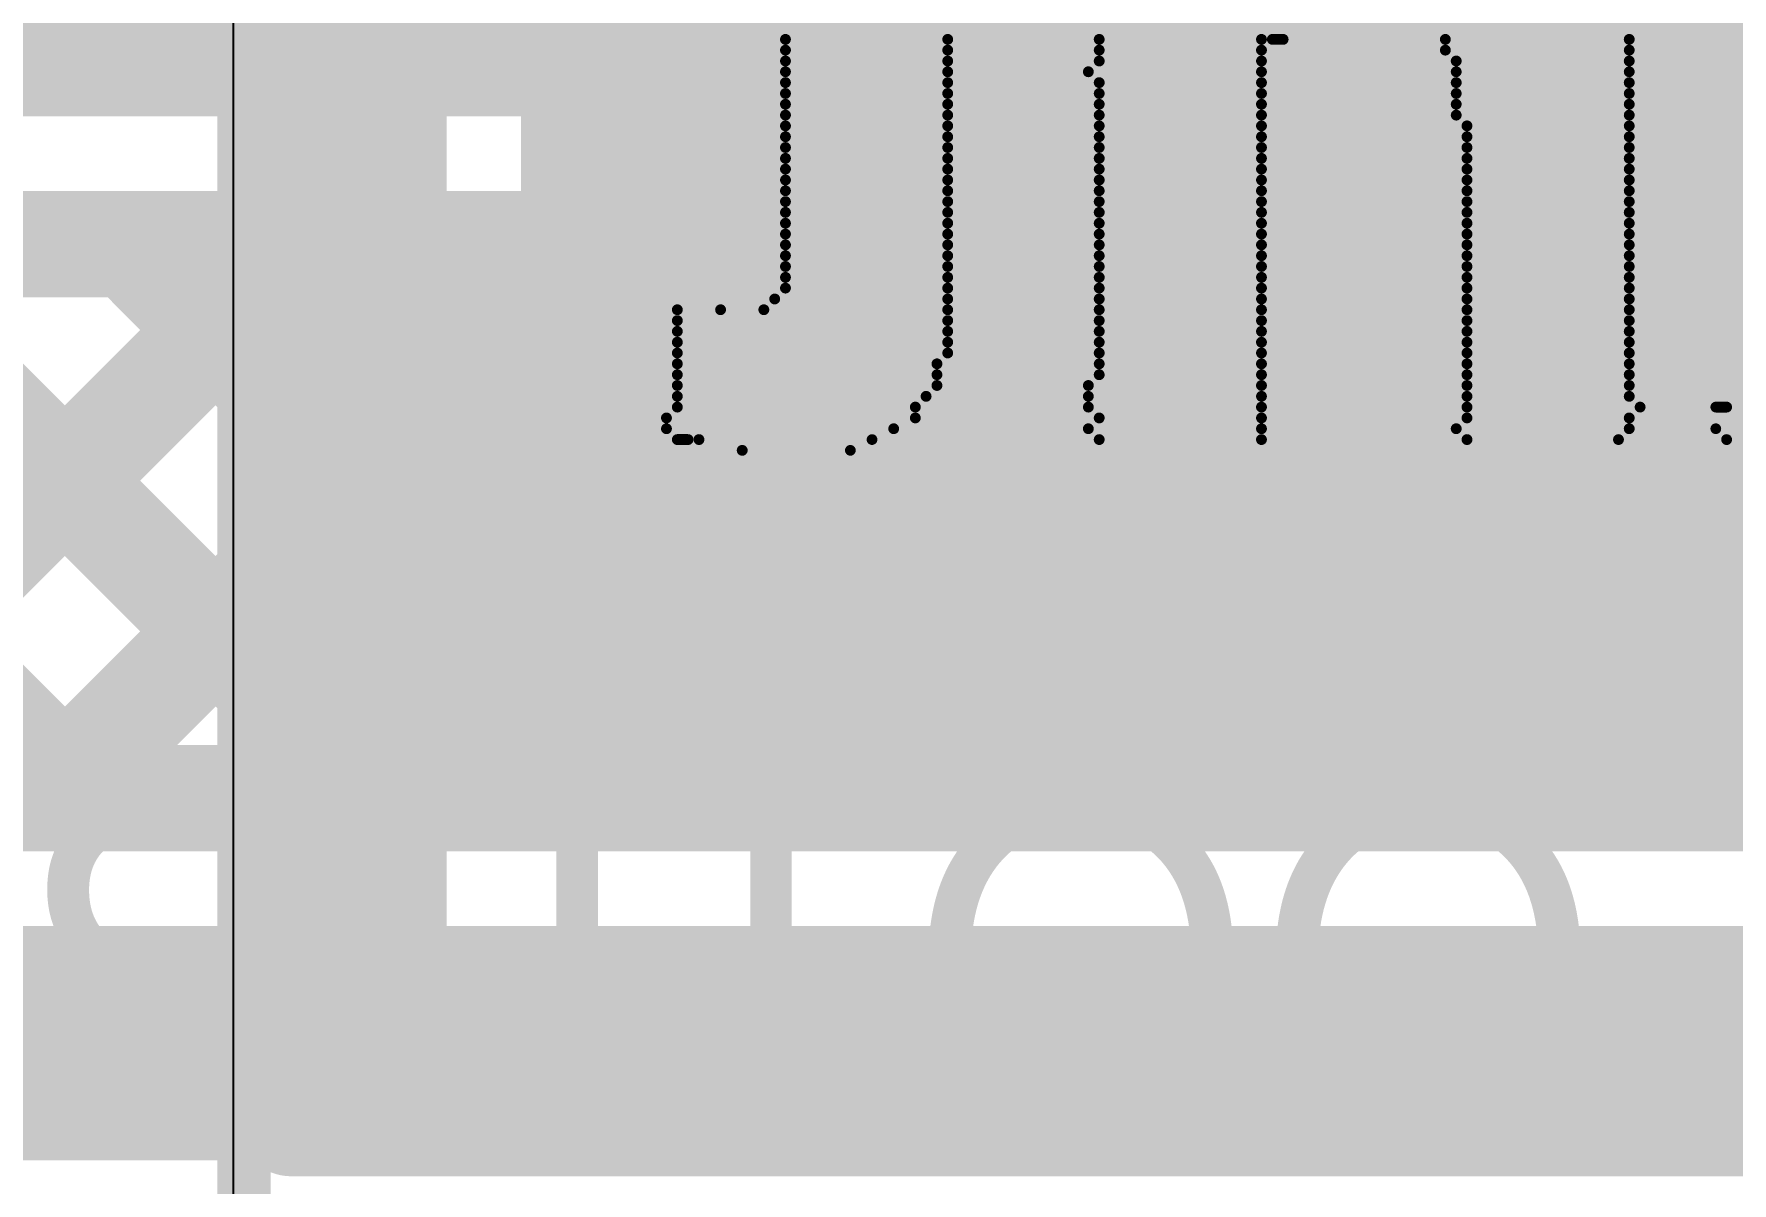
# Model space of a CAD drawing. Header units: millimetres. Extents: x -0.26 to 2.84, y -0.09 to 2.43.
# Drawn here: x 0.8163 to 0.9757, y 1.0949 to 1.2027 of the extents above; entities that cross this region are included whole.
import ezdxf

# ---------------------------------------------------------------- set-up
doc = ezdxf.new("R2010")
doc.units = ezdxf.units.MM
doc.header["$MEASUREMENT"] = 0
for name, color, linetype in [('BottomLayer', 5, 'Continuous'), ('BottomOverlay', 54, 'Continuous'), ('TopLayer', 1, 'Continuous'), ('TopOverlay', 2, 'Continuous'), ('TopPaste', 8, 'Continuous'), ('TopSolder', 216, 'Continuous'), ('ViaHoleLayer', 16, 'Continuous')]:
    doc.layers.add(name, color=color, linetype=linetype)
doc.styles.add('Arial', font='', dxfattribs={"height": 0.2})
doc.styles.get('Arial').set_extended_font_data('Arial')

# ---------------------------------------------------------------- blocks, each defined once
blk = doc.blocks.new('SLF12575T_221M1R3_PF_94')
at = {"layer": 'TopOverlay', "const_width": 0.005}
blk.add_lwpolyline([(0.217, 0.249), (-0.188, 0.249)], dxfattribs=at)
blk = doc.blocks.new('SMA_99')
at = {"layer": 'TopLayer'}
blk.add_hatch(color=1, dxfattribs=at).paths.add_polyline_path([(0.02953, 0.03346), (0.12795, 0.03346), (0.12795, -0.03346), (0.02953, -0.03346)])
at = {"layer": 'TopPaste'}
blk.add_hatch(color=8, dxfattribs=at).paths.add_polyline_path([(0.02953, 0.03346), (0.12795, 0.03346), (0.12795, -0.03346), (0.02953, -0.03346)])
at = {"layer": 'TopSolder'}
blk.add_hatch(color=216, dxfattribs=at).paths.add_polyline_path([(0.02553, 0.03746), (0.13195, 0.03746), (0.13195, -0.03746), (0.02553, -0.03746)])

msp = doc.modelspace()

# ---------------------------------------------------------------- hatches: boundary and pattern name
at = {"layer": 'BottomLayer'}
h = msp.add_hatch(color=5, dxfattribs=at)
edge = h.paths.add_edge_path()
edge.add_arc((0.889, 1.148), 0.01181, 0, 360)
at = {"layer": 'TopLayer'}
msp.add_hatch(color=1, dxfattribs=at).paths.add_polyline_path([(0.862, 1.126), (1.097, 1.126), (1.097, 1.284), (0.862, 1.284)])
h = msp.add_hatch(color=1, dxfattribs=at)
edge = h.paths.add_edge_path()
edge.add_arc((0.889, 1.148), 0.01181, 0, 360)
at = {"layer": 'ViaHoleLayer'}
h = msp.add_hatch(color=16, dxfattribs=at)
edge = h.paths.add_edge_path()
edge.add_arc((0.889, 1.148), 0.00591, 0, 360)

# ---------------------------------------------------------------- linework, layer by layer
at = {"layer": 'BottomLayer'}
for points, const_width in [([(0.276, 1.2), (1.996, 1.2)], 0.01), ([(0.276, 1.183), (1.883, 1.183)], 0.01), ([(0.7611, 1.131), (0.8131, 1.183)], 0.01), ([(0.76871, 1.183), (0.82071, 1.131)], 0.01), ([(0.78938, 1.131), (0.84138, 1.183)], 0.01), ([(0.79699, 1.183), (0.84899, 1.131)], 0.01), ([(0.81767, 1.131), (0.86967, 1.183)], 0.01), ([(0.82528, 1.183), (0.85715, 1.15112)], 0.01), ([(0.85356, 1.183), (0.86615, 1.17041)], 0.01), ([(0.88185, 1.183), (0.88509, 1.17976)], 0.01), ([(0.89495, 1.18), (0.89795, 1.183)], 0.01), ([(0.91013, 1.183), (0.91313, 1.18)], 0.01), ([(0.92324, 1.18), (0.92624, 1.183)], 0.01), ([(0.93841, 1.183), (0.94141, 1.18)], 0.01), ([(0.95152, 1.18), (0.95452, 1.183)], 0.01), ([(0.9667, 1.183), (0.9697, 1.18)], 0.01), ([(0.97981, 1.18), (0.98281, 1.183)], 0.01), ([(0.889, 1.18), (1.604, 1.18)], 0.01), ([(0.889, 1.148), (1.604, 1.148)], 0.04), ([(0.84595, 1.131), (0.85747, 1.14252)], 0.01), ([(0.22653, 1.131), (0.86189, 1.131)], 0.01), ([(0.217, 1.108), (1.9178, 1.108)], 0.022)]:
    msp.add_lwpolyline(points, dxfattribs=dict(at, const_width=const_width))
for points, const_width in [([(0.8106, 1.183, 1), (0.8156, 1.183, 1)], 0.005), ([(0.82278, 1.183, 1), (0.82778, 1.183, 1)], 0.005), ([(0.83888, 1.183, 1), (0.84388, 1.183, 1)], 0.005), ([(0.85106, 1.183, 1), (0.85606, 1.183, 1)], 0.005), ([(0.86717, 1.183, 1), (0.87217, 1.183, 1)], 0.005), ([(0.87935, 1.183, 1), (0.88435, 1.183, 1)], 0.005), ([(0.89545, 1.183, 1), (0.90045, 1.183, 1)], 0.005), ([(0.90763, 1.183, 1), (0.91263, 1.183, 1)], 0.005), ([(0.92374, 1.183, 1), (0.92874, 1.183, 1)], 0.005), ([(0.93591, 1.183, 1), (0.94091, 1.183, 1)], 0.005), ([(0.95202, 1.183, 1), (0.95702, 1.183, 1)], 0.005), ([(0.9642, 1.183, 1), (0.9692, 1.183, 1)], 0.005), ([(0.88259, 1.17976, 1), (0.88759, 1.17976, 1)], 0.005), ([(0.8865, 1.18, 1), (0.8915, 1.18, 1)], 0.005), ([(0.8865, 1.18, 1), (0.8915, 1.18, 1)], 0.005), ([(0.89245, 1.18, 1), (0.89745, 1.18, 1)], 0.005), ([(0.91063, 1.18, 1), (0.91563, 1.18, 1)], 0.005), ([(0.92074, 1.18, 1), (0.92574, 1.18, 1)], 0.005), ([(0.93891, 1.18, 1), (0.94391, 1.18, 1)], 0.005), ([(0.94902, 1.18, 1), (0.95402, 1.18, 1)], 0.005), ([(0.9672, 1.18, 1), (0.9722, 1.18, 1)], 0.005), ([(0.97731, 1.18, 1), (0.98231, 1.18, 1)], 0.005), ([(0.86365, 1.17041, 1), (0.86865, 1.17041, 1)], 0.005), ([(0.879, 1.148, 1), (0.899, 1.148, 1)], 0.02), ([(0.85465, 1.15112, 1), (0.85965, 1.15112, 1)], 0.005), ([(0.85497, 1.14252, 1), (0.85997, 1.14252, 1)], 0.005), ([(0.81517, 1.131, 1), (0.82017, 1.131, 1)], 0.005), ([(0.81821, 1.131, 1), (0.82321, 1.131, 1)], 0.005), ([(0.84345, 1.131, 1), (0.84845, 1.131, 1)], 0.005), ([(0.84649, 1.131, 1), (0.85149, 1.131, 1)], 0.005), ([(0.85939, 1.131, 1), (0.86439, 1.131, 1)], 0.005), ([(0.85939, 1.131, 1), (0.86439, 1.131, 1)], 0.005)]:
    msp.add_lwpolyline(points, format="xyb", close=True, dxfattribs=dict(at, const_width=const_width))
at = {"layer": 'BottomLayer', "const_width": 0.01}
msp.add_lwpolyline([(0.86189, 1.131, -0.589574), (0.889, 1.18)], format="xyb", dxfattribs=at)
at = {"layer": 'BottomOverlay', "const_width": 0.00102}
for points in [[(0.88682, 1.20223), (0.90205, 1.20223)], [(0.91626, 1.20223), (0.93149, 1.20223)], [(0.93251, 1.20223), (0.93353, 1.20223)], [(0.94876, 1.20223), (0.96602, 1.20223)], [(0.88682, 1.20122), (0.90205, 1.20122)], [(0.88682, 1.2002), (0.90205, 1.2002)], [(0.91626, 1.20122), (0.93149, 1.20122)], [(0.91626, 1.2002), (0.93149, 1.2002)], [(0.94876, 1.20122), (0.96602, 1.20122)], [(0.94977, 1.2002), (0.96602, 1.2002)], [(0.88682, 1.19919), (0.90205, 1.19919)], [(0.88682, 1.19817), (0.90205, 1.19817)], [(0.91525, 1.19919), (0.93149, 1.19919)], [(0.91626, 1.19817), (0.93149, 1.19817)], [(0.94977, 1.19919), (0.96602, 1.19919)], [(0.94977, 1.19817), (0.96602, 1.19817)], [(0.88682, 1.19715), (0.90205, 1.19715)], [(0.91626, 1.19715), (0.93149, 1.19715)], [(0.94977, 1.19715), (0.96602, 1.19715)], [(0.88682, 1.19614), (0.90205, 1.19614)], [(0.88682, 1.19512), (0.90205, 1.19512)], [(0.91626, 1.19614), (0.93149, 1.19614)], [(0.91626, 1.19512), (0.93149, 1.19512)], [(0.94977, 1.19614), (0.96602, 1.19614)], [(0.94977, 1.19512), (0.96602, 1.19512)], [(0.88682, 1.19411), (0.90205, 1.19411)], [(0.91626, 1.19411), (0.93149, 1.19411)], [(0.95079, 1.19411), (0.96602, 1.19411)], [(0.88682, 1.19309), (0.90205, 1.19309)], [(0.88682, 1.19208), (0.90205, 1.19208)], [(0.91626, 1.19309), (0.93149, 1.19309)], [(0.91626, 1.19208), (0.93149, 1.19208)], [(0.95079, 1.19309), (0.96602, 1.19309)], [(0.95079, 1.19208), (0.96602, 1.19208)], [(0.88682, 1.19106), (0.90205, 1.19106)], [(0.91626, 1.19106), (0.93149, 1.19106)], [(0.95079, 1.19106), (0.96602, 1.19106)], [(0.88682, 1.19005), (0.90205, 1.19005)], [(0.88682, 1.18903), (0.90205, 1.18903)], [(0.91626, 1.19005), (0.93149, 1.19005)], [(0.91626, 1.18903), (0.93149, 1.18903)], [(0.95079, 1.19005), (0.96602, 1.19005)], [(0.95079, 1.18903), (0.96602, 1.18903)], [(0.88682, 1.18802), (0.90205, 1.18802)], [(0.88682, 1.187), (0.90205, 1.187)], [(0.91626, 1.18802), (0.93149, 1.18802)], [(0.91626, 1.187), (0.93149, 1.187)], [(0.95079, 1.18802), (0.96602, 1.18802)], [(0.95079, 1.187), (0.96602, 1.187)], [(0.88682, 1.18599), (0.90205, 1.18599)], [(0.91626, 1.18599), (0.93149, 1.18599)], [(0.95079, 1.18599), (0.96602, 1.18599)], [(0.88682, 1.18497), (0.90205, 1.18497)], [(0.88682, 1.18395), (0.90205, 1.18395)], [(0.91626, 1.18497), (0.93149, 1.18497)], [(0.91626, 1.18395), (0.93149, 1.18395)], [(0.95079, 1.18497), (0.96602, 1.18497)], [(0.95079, 1.18395), (0.96602, 1.18395)], [(0.88682, 1.18294), (0.90205, 1.18294)], [(0.91626, 1.18294), (0.93149, 1.18294)], [(0.95079, 1.18294), (0.96602, 1.18294)], [(0.88682, 1.18192), (0.90205, 1.18192)], [(0.88682, 1.18091), (0.90205, 1.18091)], [(0.91626, 1.18192), (0.93149, 1.18192)], [(0.91626, 1.18091), (0.93149, 1.18091)], [(0.95079, 1.18192), (0.96602, 1.18192)], [(0.95079, 1.18091), (0.96602, 1.18091)], [(0.88682, 1.17989), (0.90205, 1.17989)], [(0.91626, 1.17989), (0.93149, 1.17989)], [(0.95079, 1.17989), (0.96602, 1.17989)], [(0.8858, 1.17786), (0.90205, 1.17786)], [(0.88682, 1.17888), (0.90205, 1.17888)], [(0.91626, 1.17888), (0.93149, 1.17888)], [(0.91626, 1.17786), (0.93149, 1.17786)], [(0.95079, 1.17888), (0.96602, 1.17888)], [(0.95079, 1.17786), (0.96602, 1.17786)], [(0.87666, 1.17685), (0.88073, 1.17685)], [(0.87666, 1.17583), (0.90205, 1.17583)], [(0.88479, 1.17685), (0.90205, 1.17685)], [(0.91626, 1.17685), (0.93149, 1.17685)], [(0.91626, 1.17583), (0.93149, 1.17583)], [(0.95079, 1.17685), (0.96602, 1.17685)], [(0.95079, 1.17583), (0.96602, 1.17583)], [(0.87666, 1.17482), (0.90205, 1.17482)], [(0.91626, 1.17482), (0.93149, 1.17482)], [(0.95079, 1.17482), (0.96602, 1.17482)], [(0.87666, 1.1738), (0.90205, 1.1738)], [(0.87666, 1.17279), (0.90205, 1.17279)], [(0.91626, 1.1738), (0.93149, 1.1738)], [(0.91626, 1.17279), (0.93149, 1.17279)], [(0.95079, 1.1738), (0.96602, 1.1738)], [(0.95079, 1.17279), (0.96602, 1.17279)], [(0.87666, 1.17177), (0.90103, 1.17177)], [(0.91626, 1.17177), (0.93149, 1.17177)], [(0.95079, 1.17177), (0.96602, 1.17177)], [(0.87666, 1.17075), (0.90103, 1.17075)], [(0.87666, 1.16974), (0.90103, 1.16974)], [(0.91525, 1.16974), (0.93149, 1.16974)], [(0.91626, 1.17075), (0.93149, 1.17075)], [(0.95079, 1.17075), (0.96602, 1.17075)], [(0.95079, 1.16974), (0.96602, 1.16974)], [(0.87666, 1.16872), (0.90002, 1.16872)], [(0.91525, 1.16872), (0.93149, 1.16872)], [(0.95079, 1.16872), (0.96602, 1.16872)], [(0.87565, 1.16669), (0.899, 1.16669)], [(0.87666, 1.16771), (0.899, 1.16771)], [(0.91525, 1.16771), (0.93149, 1.16771)], [(0.91626, 1.16669), (0.93149, 1.16669)], [(0.95079, 1.16771), (0.96703, 1.16771)], [(0.95079, 1.16669), (0.96602, 1.16669)], [(0.97414, 1.16771), (0.97516, 1.16771)], [(0.87565, 1.16568), (0.89697, 1.16568)], [(0.87666, 1.16466), (0.87768, 1.16466)], [(0.87869, 1.16466), (0.89494, 1.16466)], [(0.91525, 1.16568), (0.93149, 1.16568)], [(0.91626, 1.16466), (0.93149, 1.16466)], [(0.94977, 1.16568), (0.96602, 1.16568)], [(0.95079, 1.16466), (0.965, 1.16466)], [(0.97414, 1.16568), (0.9914, 1.16568)], [(0.97516, 1.16466), (0.99039, 1.16466)], [(0.88276, 1.16365), (0.89291, 1.16365)]]:
    msp.add_lwpolyline(points, dxfattribs=at)
at = {"layer": 'BottomOverlay', "const_width": 0.000508}
for points in [[(0.88656, 1.20223, 1), (0.88707, 1.20223, 1)], [(0.90179, 1.20223, 1), (0.9023, 1.20223, 1)], [(0.91601, 1.20223, 1), (0.91652, 1.20223, 1)], [(0.93124, 1.20223, 1), (0.93175, 1.20223, 1)], [(0.93226, 1.20223, 1), (0.93276, 1.20223, 1)], [(0.93327, 1.20223, 1), (0.93378, 1.20223, 1)], [(0.9485, 1.20223, 1), (0.94901, 1.20223, 1)], [(0.96576, 1.20223, 1), (0.96627, 1.20223, 1)], [(0.88656, 1.20122, 1), (0.88707, 1.20122, 1)], [(0.88656, 1.2002, 1), (0.88707, 1.2002, 1)], [(0.90179, 1.20122, 1), (0.9023, 1.20122, 1)], [(0.90179, 1.2002, 1), (0.9023, 1.2002, 1)], [(0.91601, 1.20122, 1), (0.91652, 1.20122, 1)], [(0.91601, 1.2002, 1), (0.91652, 1.2002, 1)], [(0.93124, 1.20122, 1), (0.93175, 1.20122, 1)], [(0.93124, 1.2002, 1), (0.93175, 1.2002, 1)], [(0.9485, 1.20122, 1), (0.94901, 1.20122, 1)], [(0.94952, 1.2002, 1), (0.95003, 1.2002, 1)], [(0.96576, 1.20122, 1), (0.96627, 1.20122, 1)], [(0.96576, 1.2002, 1), (0.96627, 1.2002, 1)], [(0.88656, 1.19919, 1), (0.88707, 1.19919, 1)], [(0.88656, 1.19817, 1), (0.88707, 1.19817, 1)], [(0.90179, 1.19919, 1), (0.9023, 1.19919, 1)], [(0.90179, 1.19817, 1), (0.9023, 1.19817, 1)], [(0.91499, 1.19919, 1), (0.9155, 1.19919, 1)], [(0.91601, 1.19817, 1), (0.91652, 1.19817, 1)], [(0.93124, 1.19919, 1), (0.93175, 1.19919, 1)], [(0.93124, 1.19817, 1), (0.93175, 1.19817, 1)], [(0.94952, 1.19919, 1), (0.95003, 1.19919, 1)], [(0.94952, 1.19817, 1), (0.95003, 1.19817, 1)], [(0.96576, 1.19919, 1), (0.96627, 1.19919, 1)], [(0.96576, 1.19817, 1), (0.96627, 1.19817, 1)], [(0.88656, 1.19715, 1), (0.88707, 1.19715, 1)], [(0.90179, 1.19715, 1), (0.9023, 1.19715, 1)], [(0.91601, 1.19715, 1), (0.91652, 1.19715, 1)], [(0.93124, 1.19715, 1), (0.93175, 1.19715, 1)], [(0.94952, 1.19715, 1), (0.95003, 1.19715, 1)], [(0.96576, 1.19715, 1), (0.96627, 1.19715, 1)], [(0.88656, 1.19614, 1), (0.88707, 1.19614, 1)], [(0.88656, 1.19512, 1), (0.88707, 1.19512, 1)], [(0.90179, 1.19614, 1), (0.9023, 1.19614, 1)], [(0.90179, 1.19512, 1), (0.9023, 1.19512, 1)], [(0.91601, 1.19614, 1), (0.91652, 1.19614, 1)], [(0.91601, 1.19512, 1), (0.91652, 1.19512, 1)], [(0.93124, 1.19614, 1), (0.93175, 1.19614, 1)], [(0.93124, 1.19512, 1), (0.93175, 1.19512, 1)], [(0.94952, 1.19614, 1), (0.95003, 1.19614, 1)], [(0.94952, 1.19512, 1), (0.95003, 1.19512, 1)], [(0.96576, 1.19614, 1), (0.96627, 1.19614, 1)], [(0.96576, 1.19512, 1), (0.96627, 1.19512, 1)], [(0.88656, 1.19411, 1), (0.88707, 1.19411, 1)], [(0.90179, 1.19411, 1), (0.9023, 1.19411, 1)], [(0.91601, 1.19411, 1), (0.91652, 1.19411, 1)], [(0.93124, 1.19411, 1), (0.93175, 1.19411, 1)], [(0.95053, 1.19411, 1), (0.95104, 1.19411, 1)], [(0.96576, 1.19411, 1), (0.96627, 1.19411, 1)], [(0.88656, 1.19309, 1), (0.88707, 1.19309, 1)], [(0.88656, 1.19208, 1), (0.88707, 1.19208, 1)], [(0.90179, 1.19309, 1), (0.9023, 1.19309, 1)], [(0.90179, 1.19208, 1), (0.9023, 1.19208, 1)], [(0.91601, 1.19309, 1), (0.91652, 1.19309, 1)], [(0.91601, 1.19208, 1), (0.91652, 1.19208, 1)], [(0.93124, 1.19309, 1), (0.93175, 1.19309, 1)], [(0.93124, 1.19208, 1), (0.93175, 1.19208, 1)], [(0.95053, 1.19309, 1), (0.95104, 1.19309, 1)], [(0.95053, 1.19208, 1), (0.95104, 1.19208, 1)], [(0.96576, 1.19309, 1), (0.96627, 1.19309, 1)], [(0.96576, 1.19208, 1), (0.96627, 1.19208, 1)], [(0.88656, 1.19106, 1), (0.88707, 1.19106, 1)], [(0.90179, 1.19106, 1), (0.9023, 1.19106, 1)], [(0.91601, 1.19106, 1), (0.91652, 1.19106, 1)], [(0.93124, 1.19106, 1), (0.93175, 1.19106, 1)], [(0.95053, 1.19106, 1), (0.95104, 1.19106, 1)], [(0.96576, 1.19106, 1), (0.96627, 1.19106, 1)], [(0.88656, 1.19005, 1), (0.88707, 1.19005, 1)], [(0.88656, 1.18903, 1), (0.88707, 1.18903, 1)], [(0.90179, 1.19005, 1), (0.9023, 1.19005, 1)], [(0.90179, 1.18903, 1), (0.9023, 1.18903, 1)], [(0.91601, 1.19005, 1), (0.91652, 1.19005, 1)], [(0.91601, 1.18903, 1), (0.91652, 1.18903, 1)], [(0.93124, 1.19005, 1), (0.93175, 1.19005, 1)], [(0.93124, 1.18903, 1), (0.93175, 1.18903, 1)], [(0.95053, 1.19005, 1), (0.95104, 1.19005, 1)], [(0.95053, 1.18903, 1), (0.95104, 1.18903, 1)], [(0.96576, 1.19005, 1), (0.96627, 1.19005, 1)], [(0.96576, 1.18903, 1), (0.96627, 1.18903, 1)], [(0.88656, 1.18802, 1), (0.88707, 1.18802, 1)], [(0.88656, 1.187, 1), (0.88707, 1.187, 1)], [(0.90179, 1.18802, 1), (0.9023, 1.18802, 1)], [(0.90179, 1.187, 1), (0.9023, 1.187, 1)], [(0.91601, 1.18802, 1), (0.91652, 1.18802, 1)], [(0.91601, 1.187, 1), (0.91652, 1.187, 1)], [(0.93124, 1.18802, 1), (0.93175, 1.18802, 1)], [(0.93124, 1.187, 1), (0.93175, 1.187, 1)], [(0.95053, 1.18802, 1), (0.95104, 1.18802, 1)], [(0.95053, 1.187, 1), (0.95104, 1.187, 1)], [(0.96576, 1.18802, 1), (0.96627, 1.18802, 1)], [(0.96576, 1.187, 1), (0.96627, 1.187, 1)], [(0.88656, 1.18599, 1), (0.88707, 1.18599, 1)], [(0.90179, 1.18599, 1), (0.9023, 1.18599, 1)], [(0.91601, 1.18599, 1), (0.91652, 1.18599, 1)], [(0.93124, 1.18599, 1), (0.93175, 1.18599, 1)], [(0.95053, 1.18599, 1), (0.95104, 1.18599, 1)], [(0.96576, 1.18599, 1), (0.96627, 1.18599, 1)], [(0.88656, 1.18497, 1), (0.88707, 1.18497, 1)], [(0.88656, 1.18395, 1), (0.88707, 1.18395, 1)], [(0.90179, 1.18497, 1), (0.9023, 1.18497, 1)], [(0.90179, 1.18395, 1), (0.9023, 1.18395, 1)], [(0.91601, 1.18497, 1), (0.91652, 1.18497, 1)], [(0.91601, 1.18395, 1), (0.91652, 1.18395, 1)], [(0.93124, 1.18497, 1), (0.93175, 1.18497, 1)], [(0.93124, 1.18395, 1), (0.93175, 1.18395, 1)], [(0.95053, 1.18497, 1), (0.95104, 1.18497, 1)], [(0.95053, 1.18395, 1), (0.95104, 1.18395, 1)], [(0.96576, 1.18497, 1), (0.96627, 1.18497, 1)], [(0.96576, 1.18395, 1), (0.96627, 1.18395, 1)], [(0.88656, 1.18294, 1), (0.88707, 1.18294, 1)], [(0.90179, 1.18294, 1), (0.9023, 1.18294, 1)], [(0.91601, 1.18294, 1), (0.91652, 1.18294, 1)], [(0.93124, 1.18294, 1), (0.93175, 1.18294, 1)], [(0.95053, 1.18294, 1), (0.95104, 1.18294, 1)], [(0.96576, 1.18294, 1), (0.96627, 1.18294, 1)], [(0.88656, 1.18192, 1), (0.88707, 1.18192, 1)], [(0.88656, 1.18091, 1), (0.88707, 1.18091, 1)], [(0.90179, 1.18192, 1), (0.9023, 1.18192, 1)], [(0.90179, 1.18091, 1), (0.9023, 1.18091, 1)], [(0.91601, 1.18192, 1), (0.91652, 1.18192, 1)], [(0.91601, 1.18091, 1), (0.91652, 1.18091, 1)], [(0.93124, 1.18192, 1), (0.93175, 1.18192, 1)], [(0.93124, 1.18091, 1), (0.93175, 1.18091, 1)], [(0.95053, 1.18192, 1), (0.95104, 1.18192, 1)], [(0.95053, 1.18091, 1), (0.95104, 1.18091, 1)], [(0.96576, 1.18192, 1), (0.96627, 1.18192, 1)], [(0.96576, 1.18091, 1), (0.96627, 1.18091, 1)], [(0.88656, 1.17989, 1), (0.88707, 1.17989, 1)], [(0.90179, 1.17989, 1), (0.9023, 1.17989, 1)], [(0.91601, 1.17989, 1), (0.91652, 1.17989, 1)], [(0.93124, 1.17989, 1), (0.93175, 1.17989, 1)], [(0.95053, 1.17989, 1), (0.95104, 1.17989, 1)], [(0.96576, 1.17989, 1), (0.96627, 1.17989, 1)], [(0.88555, 1.17786, 1), (0.88606, 1.17786, 1)], [(0.88656, 1.17888, 1), (0.88707, 1.17888, 1)], [(0.90179, 1.17888, 1), (0.9023, 1.17888, 1)], [(0.90179, 1.17786, 1), (0.9023, 1.17786, 1)], [(0.91601, 1.17888, 1), (0.91652, 1.17888, 1)], [(0.91601, 1.17786, 1), (0.91652, 1.17786, 1)], [(0.93124, 1.17888, 1), (0.93175, 1.17888, 1)], [(0.93124, 1.17786, 1), (0.93175, 1.17786, 1)], [(0.95053, 1.17888, 1), (0.95104, 1.17888, 1)], [(0.95053, 1.17786, 1), (0.95104, 1.17786, 1)], [(0.96576, 1.17888, 1), (0.96627, 1.17888, 1)], [(0.96576, 1.17786, 1), (0.96627, 1.17786, 1)], [(0.87641, 1.17685, 1), (0.87692, 1.17685, 1)], [(0.87641, 1.17583, 1), (0.87692, 1.17583, 1)], [(0.88047, 1.17685, 1), (0.88098, 1.17685, 1)], [(0.88453, 1.17685, 1), (0.88504, 1.17685, 1)], [(0.90179, 1.17685, 1), (0.9023, 1.17685, 1)], [(0.90179, 1.17583, 1), (0.9023, 1.17583, 1)], [(0.91601, 1.17685, 1), (0.91652, 1.17685, 1)], [(0.91601, 1.17583, 1), (0.91652, 1.17583, 1)], [(0.93124, 1.17685, 1), (0.93175, 1.17685, 1)], [(0.93124, 1.17583, 1), (0.93175, 1.17583, 1)], [(0.95053, 1.17685, 1), (0.95104, 1.17685, 1)], [(0.95053, 1.17583, 1), (0.95104, 1.17583, 1)], [(0.96576, 1.17685, 1), (0.96627, 1.17685, 1)], [(0.96576, 1.17583, 1), (0.96627, 1.17583, 1)], [(0.87641, 1.17482, 1), (0.87692, 1.17482, 1)], [(0.90179, 1.17482, 1), (0.9023, 1.17482, 1)], [(0.91601, 1.17482, 1), (0.91652, 1.17482, 1)], [(0.93124, 1.17482, 1), (0.93175, 1.17482, 1)], [(0.95053, 1.17482, 1), (0.95104, 1.17482, 1)], [(0.96576, 1.17482, 1), (0.96627, 1.17482, 1)], [(0.87641, 1.1738, 1), (0.87692, 1.1738, 1)], [(0.87641, 1.17279, 1), (0.87692, 1.17279, 1)], [(0.90179, 1.1738, 1), (0.9023, 1.1738, 1)], [(0.90179, 1.17279, 1), (0.9023, 1.17279, 1)], [(0.91601, 1.1738, 1), (0.91652, 1.1738, 1)], [(0.91601, 1.17279, 1), (0.91652, 1.17279, 1)], [(0.93124, 1.1738, 1), (0.93175, 1.1738, 1)], [(0.93124, 1.17279, 1), (0.93175, 1.17279, 1)], [(0.95053, 1.1738, 1), (0.95104, 1.1738, 1)], [(0.95053, 1.17279, 1), (0.95104, 1.17279, 1)], [(0.96576, 1.1738, 1), (0.96627, 1.1738, 1)], [(0.96576, 1.17279, 1), (0.96627, 1.17279, 1)], [(0.87641, 1.17177, 1), (0.87692, 1.17177, 1)], [(0.90078, 1.17177, 1), (0.90129, 1.17177, 1)], [(0.91601, 1.17177, 1), (0.91652, 1.17177, 1)], [(0.93124, 1.17177, 1), (0.93175, 1.17177, 1)], [(0.95053, 1.17177, 1), (0.95104, 1.17177, 1)], [(0.96576, 1.17177, 1), (0.96627, 1.17177, 1)], [(0.87641, 1.17075, 1), (0.87692, 1.17075, 1)], [(0.87641, 1.16974, 1), (0.87692, 1.16974, 1)], [(0.90078, 1.17075, 1), (0.90129, 1.17075, 1)], [(0.90078, 1.16974, 1), (0.90129, 1.16974, 1)], [(0.91499, 1.16974, 1), (0.9155, 1.16974, 1)], [(0.91601, 1.17075, 1), (0.91652, 1.17075, 1)], [(0.93124, 1.17075, 1), (0.93175, 1.17075, 1)], [(0.93124, 1.16974, 1), (0.93175, 1.16974, 1)], [(0.95053, 1.17075, 1), (0.95104, 1.17075, 1)], [(0.95053, 1.16974, 1), (0.95104, 1.16974, 1)], [(0.96576, 1.17075, 1), (0.96627, 1.17075, 1)], [(0.96576, 1.16974, 1), (0.96627, 1.16974, 1)], [(0.87641, 1.16872, 1), (0.87692, 1.16872, 1)], [(0.89976, 1.16872, 1), (0.90027, 1.16872, 1)], [(0.91499, 1.16872, 1), (0.9155, 1.16872, 1)], [(0.93124, 1.16872, 1), (0.93175, 1.16872, 1)], [(0.95053, 1.16872, 1), (0.95104, 1.16872, 1)], [(0.96576, 1.16872, 1), (0.96627, 1.16872, 1)], [(0.87539, 1.16669, 1), (0.8759, 1.16669, 1)], [(0.87641, 1.16771, 1), (0.87692, 1.16771, 1)], [(0.89875, 1.16771, 1), (0.89926, 1.16771, 1)], [(0.89875, 1.16669, 1), (0.89926, 1.16669, 1)], [(0.91499, 1.16771, 1), (0.9155, 1.16771, 1)], [(0.91601, 1.16669, 1), (0.91652, 1.16669, 1)], [(0.93124, 1.16771, 1), (0.93175, 1.16771, 1)], [(0.93124, 1.16669, 1), (0.93175, 1.16669, 1)], [(0.95053, 1.16771, 1), (0.95104, 1.16771, 1)], [(0.95053, 1.16669, 1), (0.95104, 1.16669, 1)], [(0.96576, 1.16669, 1), (0.96627, 1.16669, 1)], [(0.96678, 1.16771, 1), (0.96729, 1.16771, 1)], [(0.97389, 1.16771, 1), (0.97439, 1.16771, 1)], [(0.9749, 1.16771, 1), (0.97541, 1.16771, 1)], [(0.87539, 1.16568, 1), (0.8759, 1.16568, 1)], [(0.87641, 1.16466, 1), (0.87692, 1.16466, 1)], [(0.87743, 1.16466, 1), (0.87793, 1.16466, 1)], [(0.87844, 1.16466, 1), (0.87895, 1.16466, 1)], [(0.89469, 1.16466, 1), (0.89519, 1.16466, 1)], [(0.89672, 1.16568, 1), (0.89723, 1.16568, 1)], [(0.91499, 1.16568, 1), (0.9155, 1.16568, 1)], [(0.91601, 1.16466, 1), (0.91652, 1.16466, 1)], [(0.93124, 1.16568, 1), (0.93175, 1.16568, 1)], [(0.93124, 1.16466, 1), (0.93175, 1.16466, 1)], [(0.94952, 1.16568, 1), (0.95003, 1.16568, 1)], [(0.95053, 1.16466, 1), (0.95104, 1.16466, 1)], [(0.96475, 1.16466, 1), (0.96526, 1.16466, 1)], [(0.96576, 1.16568, 1), (0.96627, 1.16568, 1)], [(0.97389, 1.16568, 1), (0.97439, 1.16568, 1)], [(0.9749, 1.16466, 1), (0.97541, 1.16466, 1)], [(0.8825, 1.16365, 1), (0.88301, 1.16365, 1)], [(0.89266, 1.16365, 1), (0.89316, 1.16365, 1)]]:
    msp.add_lwpolyline(points, format="xyb", close=True, dxfattribs=at)
at = {"layer": 'TopLayer'}
msp.add_line((0.835, 1.016), (0.835, 1.586), dxfattribs=at)
for points, const_width in [([(0.84041, 1.1005), (0.84041, 1.326)], 0.01), ([(0.85, 1.114), (0.85, 1.296)], 0.01), ([(0.84041, 1.19615), (0.85, 1.18656)], 0.01), ([(0.84041, 1.18203), (0.85, 1.19162)], 0.01), ([(0.891, 1.17), (0.897, 1.17)], 0.04), ([(0.84041, 1.16787), (0.85, 1.15828)], 0.01), ([(0.84041, 1.15374), (0.85, 1.16333)], 0.01), ([(0.84041, 1.13958), (0.85, 1.12999)], 0.01), ([(0.84041, 1.12546), (0.85, 1.13505)], 0.01), ([(0.84373, 1.1005), (0.85724, 1.114)], 0.01), ([(0.85, 1.114), (1.109, 1.114)], 0.01), ([(0.86599, 1.114), (0.8795, 1.1005)], 0.01), ([(0.87202, 1.1005), (0.88552, 1.114)], 0.01), ([(0.89428, 1.114), (0.90778, 1.1005)], 0.01), ([(0.9003, 1.1005), (0.91381, 1.114)], 0.01), ([(0.92256, 1.114), (0.93607, 1.1005)], 0.01), ([(0.92859, 1.1005), (0.94209, 1.114)], 0.01), ([(0.95085, 1.114), (0.96435, 1.1005)], 0.01), ([(0.95687, 1.1005), (0.97037, 1.114)], 0.01), ([(0.97913, 1.114), (0.99263, 1.1005)], 0.01), ([(0.84041, 1.1113), (0.85121, 1.1005)], 0.01), ([(0.84041, 1.1005), (1.13331, 1.1005)], 0.01)]:
    msp.add_lwpolyline(points, dxfattribs=dict(at, const_width=const_width))
for points, const_width in [([(0.83791, 1.19615, 1), (0.84291, 1.19615, 1)], 0.005), ([(0.8475, 1.19162, 1), (0.8525, 1.19162, 1)], 0.005), ([(0.8475, 1.18656, 1), (0.8525, 1.18656, 1)], 0.005), ([(0.881, 1.17, 1), (0.901, 1.17, 1)], 0.02), ([(0.887, 1.17, 1), (0.907, 1.17, 1)], 0.02), ([(0.83791, 1.18203, 1), (0.84291, 1.18203, 1)], 0.005), ([(0.83791, 1.16787, 1), (0.84291, 1.16787, 1)], 0.005), ([(0.8475, 1.16333, 1), (0.8525, 1.16333, 1)], 0.005), ([(0.8475, 1.15828, 1), (0.8525, 1.15828, 1)], 0.005), ([(0.83791, 1.15374, 1), (0.84291, 1.15374, 1)], 0.005), ([(0.83791, 1.13958, 1), (0.84291, 1.13958, 1)], 0.005), ([(0.8475, 1.13505, 1), (0.8525, 1.13505, 1)], 0.005), ([(0.8475, 1.12999, 1), (0.8525, 1.12999, 1)], 0.005), ([(0.83791, 1.12546, 1), (0.84291, 1.12546, 1)], 0.005), ([(0.8475, 1.114, 1), (0.8525, 1.114, 1)], 0.005), ([(0.8475, 1.114, 1), (0.8525, 1.114, 1)], 0.005), ([(0.85474, 1.114, 1), (0.85974, 1.114, 1)], 0.005), ([(0.86349, 1.114, 1), (0.86849, 1.114, 1)], 0.005), ([(0.88302, 1.114, 1), (0.88802, 1.114, 1)], 0.005), ([(0.89178, 1.114, 1), (0.89678, 1.114, 1)], 0.005), ([(0.91131, 1.114, 1), (0.91631, 1.114, 1)], 0.005), ([(0.92006, 1.114, 1), (0.92506, 1.114, 1)], 0.005), ([(0.93959, 1.114, 1), (0.94459, 1.114, 1)], 0.005), ([(0.94835, 1.114, 1), (0.95335, 1.114, 1)], 0.005), ([(0.96787, 1.114, 1), (0.97287, 1.114, 1)], 0.005), ([(0.97663, 1.114, 1), (0.98163, 1.114, 1)], 0.005), ([(0.83791, 1.1113, 1), (0.84291, 1.1113, 1)], 0.005), ([(0.83791, 1.1005, 1), (0.84291, 1.1005, 1)], 0.005), ([(0.83791, 1.1005, 1), (0.84291, 1.1005, 1)], 0.005), ([(0.84123, 1.1005, 1), (0.84623, 1.1005, 1)], 0.005), ([(0.84871, 1.1005, 1), (0.85371, 1.1005, 1)], 0.005), ([(0.86952, 1.1005, 1), (0.87452, 1.1005, 1)], 0.005), ([(0.877, 1.1005, 1), (0.882, 1.1005, 1)], 0.005), ([(0.8978, 1.1005, 1), (0.9028, 1.1005, 1)], 0.005), ([(0.90528, 1.1005, 1), (0.91028, 1.1005, 1)], 0.005), ([(0.92609, 1.1005, 1), (0.93109, 1.1005, 1)], 0.005), ([(0.93357, 1.1005, 1), (0.93857, 1.1005, 1)], 0.005), ([(0.95437, 1.1005, 1), (0.95937, 1.1005, 1)], 0.005), ([(0.96185, 1.1005, 1), (0.96685, 1.1005, 1)], 0.005)]:
    msp.add_lwpolyline(points, format="xyb", close=True, dxfattribs=dict(at, const_width=const_width))

# ---------------------------------------------------------------- block references
at = {"rotation": 270}
for name, p in [('SLF12575T_221M1R3_PF_94', (0.587, 1.287)), ('SMA_99', (0.913, 1.31))]:
    msp.add_blockref(name, p, dxfattribs=at)

# ---------------------------------------------------------------- texts
at = {"layer": 'BottomOverlay', "style": 'Arial', "text_generation_flag": 2}
msp.add_text('ZERO CARBON FOOTPRINT', height=0.03, rotation=360, dxfattribs=at).set_placement((1.308, 1.101))

doc.saveas('drawing.dxf')
